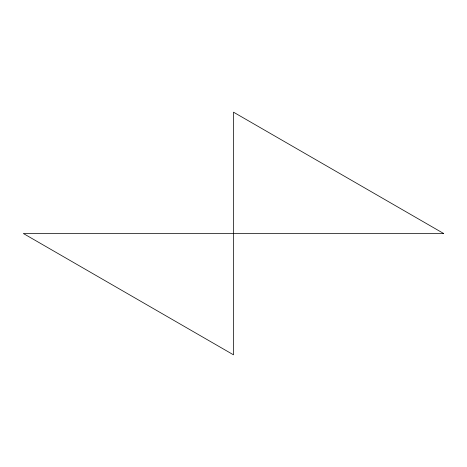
<?xml version="1.0" encoding="UTF-8"?>
<svg xmlns="http://www.w3.org/2000/svg" width="467" height="467" viewBox="0 0 467 467"><rect width="100%" height="100%" fill="white"/><g stroke="black" fill="none" stroke-linecap="round" stroke-linejoin="round"><path stroke-width="0.7" d="M443.65 233.5L23.35 233.5L233.5 354.827L233.5 112.173L443.65 233.5"/></g></svg>
